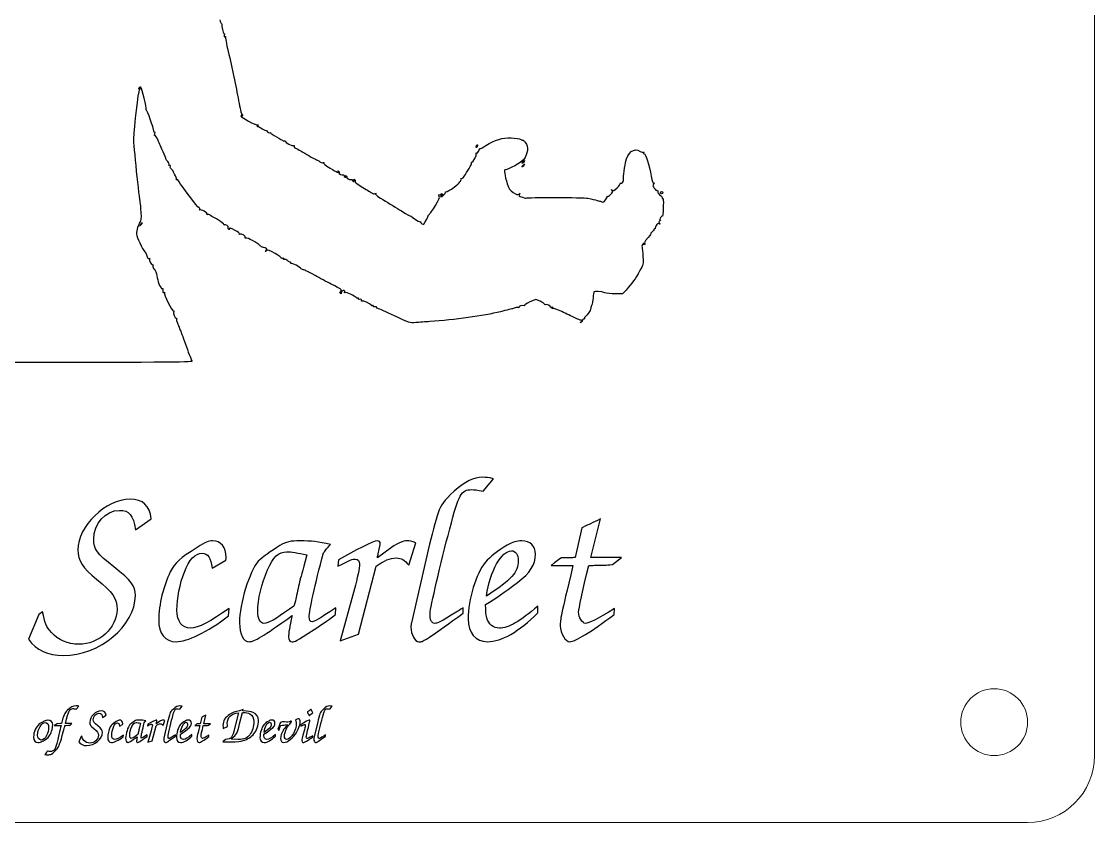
# Model space of a CAD drawing. Header units: millimetres. Extents: x -100 to 30, y 2 to 98.
# Drawn here: x -34.2 to 30, y 2 to 49.9 of the extents above; entities that cross this region are included whole.
import ezdxf

# ---------------------------------------------------------------- set-up
doc = ezdxf.new("R2010")
doc.units = ezdxf.units.MM
doc.layers.get('0').update_dxf_attribs({"linetype": 'CONTINUOUS', "lineweight": 0})
doc.layers.add('Layer_1', color=7, linetype='CONTINUOUS')

msp = doc.modelspace()

# ---------------------------------------------------------------- linework, layer by layer
for p, q in [((30, 6), (30, 94)), ((-96, 2), (26, 2))]:
    msp.add_line(p, q)
msp.add_circle((24, 8), 2)
msp.add_arc((26, 6), 4, 270, 360)
at = {"layer": 'Layer_1', "color": 7}
for points in [[(-6.975, 42.395), (-6.975, 42.395)], [(-4.241, 41.439), (-4.241, 41.439)], [(-4.241, 41.214), (-4.241, 41.214)], [(4.042, 39.647), (4.042, 39.647)], [(-27.062, 37.746), (-27.062, 37.746)], [(1.983, 33.832), (1.775, 33.602), (1.329, 33.602)], [(-3.154, 33.157), (-3.417, 33.269), (-3.771, 33.119)], [(-6.559, 21.799), (-5.947, 22.553)], [(-27.347, 19.495), (-26.408, 20.163)], [(1.166, 17.432), (1.707, 17.845), (-0.114, 17.845), (0.455, 20.149)], [(-0.669, 19.623), (-1.067, 17.845)], [(-11.008, 17.375), (-10.581, 18.727)], [(-12.046, 18.442), (-12.885, 17.83)], [(-9.83, 18.385), (-10.854, 13.933)], [(-22.768, 17.205), (-21.943, 17.688)], [(-15.204, 17.702), (-15.246, 17.318)], [(-2.504, 17.361), (-2.162, 17.361), (-1.508, 17.361), (-1.195, 17.361)], [(-1.323, 17.83), (-1.665, 17.83)], [(0.17, 17.375), (0.739, 17.389)], [(-15.118, 12.852), (-14.023, 13.265), (-12.956, 17.318)], [(-14.265, 15.967), (-15.118, 12.852)], [(-21.786, 14.346), (-21.758, 14.801)], [(-17.877, 14.943), (-18.147, 14.758)], [(-15.388, 14.431), (-15.373, 14.843)], [(-7.754, 14.516), (-7.754, 14.829)], [(-3.298, 14.53), (-3.298, 14.943)], [(1.266, 14.431), (1.294, 14.786)], [(-33.136, 14.445), (-33.762, 12.966)], [(-32.908, 14.602), (-33.136, 14.445)], [(-9.731, 14.274), (-9.731, 14.402), (-9.731, 14.53)], [(-10.413, 12.809), (-10.328, 12.809), (-10.285, 12.809)], [(-30.894, 8.785), (-30.749, 8.956)], [(-29.323, 8.27), (-29.114, 8.419)], [(-24.703, 8.782), (-24.568, 8.95)], [(-22.987, 7.812), (-22.867, 7.904), (-23.271, 7.904), (-23.145, 8.416)], [(-21.188, 8.564), (-21.425, 7.622)], [(-20.929, 8.678), (-20.907, 8.766), (-21.134, 8.672)], [(-21.128, 7.894), (-20.954, 8.58)], [(-15.727, 8.782), (-15.591, 8.95)], [(-32.218, 7.809), (-32.139, 7.809), (-31.918, 7.806)], [(-32.086, 7.881), (-32.155, 7.843)], [(-31.839, 7.913), (-31.994, 7.907)], [(-31.517, 7.806), (-31.352, 7.812)], [(-31.289, 7.809), (-31.16, 7.91)], [(-28.305, 7.761), (-28.122, 7.869)], [(-26.625, 7.872), (-26.634, 7.787)], [(-26.606, 6.794), (-26.362, 6.886), (-26.125, 7.787)], [(-25.923, 8.036), (-26.109, 7.9)], [(-25.692, 7.799), (-25.597, 8.1)], [(-25.43, 8.024), (-25.658, 7.034)], [(-23.802, 7.796), (-23.726, 7.796), (-23.581, 7.796), (-23.512, 7.796)], [(-23.54, 7.9), (-23.616, 7.9)], [(-23.395, 8.299), (-23.483, 7.904)], [(-23.208, 7.799), (-23.082, 7.802)], [(-22.102, 7.629), (-21.843, 7.745)], [(-18.242, 8.005), (-18.318, 8.005)], [(-18.04, 8.055), (-18.071, 8.055)], [(-17.46, 7.847), (-17.466, 7.758)], [(-16.454, 8.024), (-16.682, 7.034)], [(-30.609, 7.148), (-30.749, 6.819)], [(-30.559, 7.183), (-30.609, 7.148)], [(-28.087, 7.126), (-28.081, 7.227)], [(-27.219, 7.259), (-27.279, 7.218)], [(-26.665, 7.145), (-26.662, 7.237)], [(-26.416, 7.486), (-26.606, 6.794)], [(-25.408, 7.11), (-25.408, 7.139), (-25.408, 7.167)], [(-24.969, 7.164), (-24.969, 7.233)], [(-23.979, 7.167), (-23.979, 7.259)], [(-22.965, 7.145), (-22.958, 7.224)], [(-18.984, 7.167), (-18.984, 7.259)], [(-18.836, 7.572), (-18.783, 7.505)], [(-16.752, 7.104), (-16.739, 7.192)], [(-16.432, 7.11), (-16.432, 7.139), (-16.432, 7.167)], [(-15.993, 7.164), (-15.993, 7.233)], [(-25.56, 6.785), (-25.541, 6.785), (-25.532, 6.785)], [(-21.972, 6.971), (-22.124, 6.826)], [(-22.124, 6.826), (-21.722, 6.826)], [(-21.185, 6.968), (-21.232, 6.968), (-21.637, 6.981)], [(-16.584, 6.785), (-16.565, 6.785), (-16.555, 6.785)]]:
    msp.add_lwpolyline(points, dxfattribs=at)
for points in [[(-22.319, 49.977), (-22.297, 49.877), (-22.259, 49.794), (-22.234, 49.794)], [(-22.234, 49.794), (-22.209, 49.794), (-22.191, 49.763), (-22.195, 49.724)], [(-22.195, 49.724), (-22.207, 49.587), (-22.109, 49.176), (-22.064, 49.176)], [(-22.049, 49.055), (-22.073, 48.964), (-22.062, 48.945), (-22.007, 48.979)], [(-22.064, 49.176), (-22.038, 49.176), (-22.032, 49.121), (-22.049, 49.055)], [(-22.007, 48.979), (-21.961, 49.008), (-21.947, 49.003), (-21.97, 48.965)], [(-21.97, 48.965), (-21.99, 48.933), (-21.919, 48.543), (-21.812, 48.099)], [(-21.812, 48.099), (-21.559, 47.048), (-21.353, 46.066), (-21.19, 45.138)], [(-27.133, 45.79), (-27.193, 45.77), (-27.454, 43.571), (-27.478, 42.879)], [(-27.139, 45.917), (-27.194, 45.858), (-27.193, 45.85), (-27.138, 45.882)], [(-27.033, 45.956), (-27.053, 45.976), (-27.1, 45.958), (-27.139, 45.917)], [(-27.138, 45.882), (-27.099, 45.904), (-27.067, 45.897), (-27.067, 45.867)], [(-27.067, 45.867), (-27.067, 45.837), (-27.097, 45.802), (-27.133, 45.79)], [(-26.715, 44.631), (-26.682, 44.722), (-26.961, 45.884), (-27.033, 45.956)], [(-21.19, 45.138), (-21.118, 44.726), (-21.025, 44.348), (-20.984, 44.298)], [(-26.701, 44.581), (-26.727, 44.557), (-26.733, 44.579), (-26.715, 44.631)], [(-26.26, 43.319), (-26.27, 43.515), (-26.656, 44.622), (-26.701, 44.581)], [(-20.984, 44.298), (-20.93, 44.231), (-20.929, 44.218), (-20.981, 44.249)], [(-20.981, 44.249), (-21.02, 44.272), (-21.051, 44.27), (-21.051, 44.243)], [(-21.051, 44.243), (-21.051, 44.155), (-20.155, 43.668), (-20.053, 43.701)], [(-20.039, 43.672), (-20.101, 43.628), (-20.104, 43.611), (-20.05, 43.611)], [(-20.053, 43.701), (-19.97, 43.728), (-19.968, 43.723), (-20.039, 43.672)], [(-26.206, 43.256), (-26.234, 43.239), (-26.258, 43.267), (-26.26, 43.319)], [(-26.183, 43.066), (-26.214, 43.047), (-26.22, 43.085), (-26.196, 43.16)], [(-26.196, 43.16), (-26.173, 43.231), (-26.178, 43.273), (-26.206, 43.256)], [(-26.001, 42.778), (-26.072, 42.955), (-26.154, 43.084), (-26.183, 43.066)], [(-20.05, 43.611), (-20.01, 43.61), (-19.886, 43.548), (-19.774, 43.472)], [(-19.774, 43.472), (-19.662, 43.396), (-19.552, 43.345), (-19.53, 43.359)], [(-19.53, 43.359), (-19.507, 43.373), (-19.473, 43.344), (-19.454, 43.294)], [(-19.454, 43.294), (-19.434, 43.242), (-19.384, 43.218), (-19.333, 43.238)], [(-19.333, 43.238), (-19.285, 43.256), (-19.258, 43.252), (-19.273, 43.228)], [(-19.273, 43.228), (-19.288, 43.204), (-19.131, 43.097), (-18.925, 42.989)], [(-27.478, 42.879), (-27.487, 42.628), (-27.137, 39.218), (-27.086, 39.056)], [(-25.706, 42.092), (-25.797, 42.293), (-25.929, 42.602), (-26.001, 42.778)], [(-18.925, 42.989), (-18.718, 42.882), (-18.541, 42.775), (-18.53, 42.752)], [(-18.53, 42.752), (-18.52, 42.729), (-18.488, 42.724), (-18.46, 42.741)], [(-18.46, 42.741), (-18.432, 42.759), (-18.409, 42.751), (-18.409, 42.724)], [(-18.409, 42.724), (-18.409, 42.644), (-17.965, 42.419), (-17.894, 42.463)], [(-17.894, 42.463), (-17.854, 42.488), (-17.844, 42.478), (-17.87, 42.437)], [(-17.87, 42.437), (-17.893, 42.4), (-17.867, 42.356), (-17.808, 42.333)], [(-6.953, 42.342), (-6.972, 42.322), (-6.982, 42.346), (-6.975, 42.395)], [(-6.975, 42.395), (-6.967, 42.443), (-6.946, 42.498), (-6.927, 42.517)], [(-6.905, 42.464), (-6.912, 42.416), (-6.933, 42.361), (-6.953, 42.342)], [(-6.927, 42.517), (-6.908, 42.537), (-6.898, 42.513), (-6.905, 42.464)], [(-6.73, 42.294), (-6.716, 42.28), (-6.566, 42.357), (-6.397, 42.465)], [(-6.397, 42.465), (-5.86, 42.808), (-5.405, 42.948), (-4.887, 42.927)], [(-4.887, 42.927), (-4.633, 42.917), (-4.382, 42.875), (-4.311, 42.831)], [(-4.311, 42.831), (-4.241, 42.789), (-4.184, 42.774), (-4.184, 42.799)], [(-4.184, 42.799), (-4.184, 42.824), (-4.121, 42.759), (-4.044, 42.654)], [(-4.044, 42.654), (-3.838, 42.375), (-3.877, 42.003), (-4.152, 41.62)], [(1.953, 41.463), (2.056, 42.062), (2.469, 42.37), (2.831, 42.117)], [(-25.531, 41.672), (-25.536, 41.702), (-25.614, 41.891), (-25.706, 42.092)], [(-17.808, 42.333), (-17.752, 42.312), (-17.44, 42.135), (-17.116, 41.94)], [(-17.116, 41.94), (-16.791, 41.745), (-16.497, 41.586), (-16.462, 41.586)], [(-7.234, 41.473), (-7.154, 41.473), (-6.929, 41.917), (-6.973, 41.988)], [(-6.973, 41.988), (-6.996, 42.026), (-6.989, 42.038), (-6.955, 42.017)], [(-6.955, 42.017), (-6.922, 41.997), (-6.865, 42.057), (-6.826, 42.151)], [(-6.826, 42.151), (-6.787, 42.244), (-6.744, 42.309), (-6.73, 42.294)], [(2.831, 42.117), (2.9, 42.069), (2.985, 42.047), (3.021, 42.069)], [(3.021, 42.069), (3.061, 42.094), (3.07, 42.085), (3.045, 42.044)], [(3.045, 42.044), (3.023, 42.009), (3.026, 41.979), (3.052, 41.979)], [(3.052, 41.979), (3.162, 41.979), (3.376, 41.316), (3.487, 40.63)], [(-25.421, 41.506), (-25.476, 41.568), (-25.525, 41.643), (-25.531, 41.672)], [(-25.35, 41.318), (-25.335, 41.359), (-25.367, 41.444), (-25.421, 41.506)], [(-25.324, 41.277), (-25.354, 41.258), (-25.366, 41.277), (-25.35, 41.318)], [(-25.273, 41.156), (-25.258, 41.268), (-25.274, 41.308), (-25.324, 41.277)], [(-25.225, 41.086), (-25.254, 41.105), (-25.276, 41.137), (-25.273, 41.156)], [(-24.91, 40.449), (-24.873, 40.51), (-25.125, 41.021), (-25.225, 41.086)], [(-16.462, 41.586), (-16.427, 41.586), (-16.367, 41.547), (-16.327, 41.5)], [(-16.327, 41.5), (-16.284, 41.448), (-16.21, 41.428), (-16.138, 41.448)], [(-16.138, 41.448), (-16.065, 41.468), (-16.046, 41.462), (-16.087, 41.433)], [(-16.087, 41.433), (-16.133, 41.401), (-16.012, 41.299), (-15.719, 41.12)], [(-15.719, 41.12), (-15.274, 40.85), (-15.166, 40.805), (-15.238, 40.92)], [(-7.677, 40.658), (-7.624, 40.751), (-7.5, 40.951), (-7.402, 41.102)], [(-7.402, 41.102), (-7.304, 41.254), (-7.237, 41.399), (-7.254, 41.425)], [(-7.254, 41.425), (-7.27, 41.452), (-7.261, 41.473), (-7.234, 41.473)], [(-4.152, 41.62), (-4.262, 41.468), (-5.069, 41.024), (-5.236, 41.024)], [(-4.241, 41.439), (-4.241, 41.45), (-4.202, 41.492), (-4.155, 41.531)], [(-4.105, 41.51), (-4.135, 41.431), (-4.241, 41.376), (-4.241, 41.439)], [(-4.241, 41.214), (-4.241, 41.226), (-4.197, 41.27), (-4.143, 41.312)], [(-4.121, 41.291), (-4.195, 41.197), (-4.241, 41.168), (-4.241, 41.214)], [(-4.155, 41.531), (-4.084, 41.59), (-4.076, 41.587), (-4.105, 41.51)], [(-4.143, 41.312), (-4.053, 41.382), (-4.051, 41.38), (-4.121, 41.291)], [(1.824, 40.385), (1.808, 40.448), (1.876, 41.016), (1.953, 41.463)], [(-24.886, 40.427), (-24.922, 40.404), (-24.932, 40.413), (-24.91, 40.449)], [(-24.742, 40.309), (-24.789, 40.399), (-24.85, 40.449), (-24.886, 40.427)], [(-15.238, 40.92), (-15.263, 40.96), (-15.253, 40.969), (-15.212, 40.944)], [(-15.177, 40.854), (-15.216, 40.79), (-14.994, 40.67), (-14.92, 40.716)], [(-15.212, 40.944), (-15.176, 40.922), (-15.16, 40.881), (-15.177, 40.854)], [(-14.92, 40.716), (-14.889, 40.735), (-14.871, 40.721), (-14.879, 40.683)], [(-14.879, 40.683), (-14.888, 40.646), (-14.86, 40.603), (-14.817, 40.588)], [(-14.817, 40.588), (-14.764, 40.569), (-14.753, 40.583), (-14.783, 40.631)], [(-14.783, 40.631), (-14.813, 40.68), (-14.806, 40.69), (-14.759, 40.661)], [(-14.722, 40.587), (-14.771, 40.539), (-14.537, 40.394), (-14.473, 40.434)], [(-14.759, 40.661), (-14.721, 40.638), (-14.705, 40.605), (-14.722, 40.587)], [(-14.473, 40.434), (-14.442, 40.453), (-14.401, 40.429), (-14.383, 40.381)], [(-14.284, 40.418), (-14.306, 40.453), (-14.296, 40.463), (-14.259, 40.44)], [(-14.259, 40.44), (-14.225, 40.419), (-14.21, 40.367), (-14.226, 40.326)], [(-8.3, 39.986), (-7.931, 40.273), (-7.868, 40.348), (-7.889, 40.475)], [(-7.889, 40.475), (-7.892, 40.499), (-7.868, 40.511), (-7.834, 40.504)], [(-7.834, 40.504), (-7.8, 40.496), (-7.73, 40.565), (-7.677, 40.658)], [(-5.236, 41.024), (-5.332, 41.024), (-5.284, 40.685), (-5.119, 40.181)], [(3.487, 40.63), (3.536, 40.332), (3.578, 40.213), (3.631, 40.226)], [(-23.553, 38.739), (-23.642, 38.773), (-24.603, 40.043), (-24.742, 40.309)], [(-14.383, 40.381), (-14.364, 40.333), (-14.326, 40.308), (-14.298, 40.325)], [(-14.298, 40.325), (-14.27, 40.342), (-14.263, 40.384), (-14.284, 40.418)], [(-14.226, 40.326), (-14.245, 40.275), (-14.087, 40.153), (-13.76, 39.965)], [(-13.76, 39.965), (-13.487, 39.808), (-13.234, 39.654), (-13.197, 39.622)], [(-8.781, 39.7), (-8.74, 39.684), (-8.523, 39.813), (-8.3, 39.986)], [(-5.119, 40.181), (-5.018, 39.871), (-4.964, 39.793), (-4.759, 39.656)], [(1.144, 39.782), (1.089, 39.856), (1.091, 39.859), (1.155, 39.803)], [(1.155, 39.803), (1.217, 39.747), (1.273, 39.774), (1.444, 39.94)], [(1.444, 39.94), (1.56, 40.053), (1.641, 40.17), (1.622, 40.2)], [(1.622, 40.2), (1.604, 40.23), (1.615, 40.238), (1.648, 40.218)], [(1.648, 40.218), (1.71, 40.179), (1.843, 40.305), (1.824, 40.385)], [(3.631, 40.153), (3.567, 40.076), (3.574, 40.039), (3.672, 39.911)], [(3.631, 40.226), (3.693, 40.24), (3.693, 40.228), (3.631, 40.153)], [(3.672, 39.911), (3.736, 39.827), (3.815, 39.765), (3.848, 39.772)], [(-13.197, 39.622), (-13.16, 39.589), (-13.084, 39.578), (-13.028, 39.596)], [(-12.995, 39.579), (-13.042, 39.545), (-12.853, 39.406), (-12.405, 39.14)], [(-13.028, 39.596), (-12.961, 39.618), (-12.95, 39.612), (-12.995, 39.579)], [(-9.42, 38.879), (-9.208, 39.219), (-9.143, 39.367), (-9.185, 39.418)], [(-9.185, 39.418), (-9.259, 39.507), (-9.204, 39.565), (-9.089, 39.52)], [(-9.05, 39.469), (-9.107, 39.427), (-9.13, 39.394), (-9.101, 39.395)], [(-9.101, 39.395), (-9.003, 39.398), (-8.786, 39.614), (-8.821, 39.672)], [(-9.089, 39.52), (-9.026, 39.496), (-9.014, 39.508), (-9.047, 39.561)], [(-9.047, 39.561), (-9.08, 39.614), (-9.072, 39.622), (-9.02, 39.59)], [(-9.02, 39.59), (-8.962, 39.555), (-8.969, 39.528), (-9.05, 39.469)], [(-8.821, 39.672), (-8.841, 39.704), (-8.823, 39.716), (-8.781, 39.7)], [(-4.759, 39.656), (-4.551, 39.517), (-4.504, 39.506), (-4.421, 39.571)], [(-4.397, 39.554), (-4.461, 39.473), (-4.438, 39.451), (-4.213, 39.374)], [(-4.421, 39.571), (-4.336, 39.638), (-4.333, 39.636), (-4.397, 39.554)], [(-4.213, 39.374), (-4.072, 39.326), (-3.969, 39.306), (-3.983, 39.33)], [(-3.983, 39.33), (-4.013, 39.379), (-0.522, 39.372), (-0.305, 39.323)], [(-0.305, 39.323), (0.223, 39.203), (0.371, 39.165), (0.5, 39.116)], [(0.5, 39.116), (0.627, 39.067), (0.661, 39.081), (0.759, 39.219)], [(0.759, 39.219), (0.821, 39.306), (0.86, 39.394), (0.846, 39.414)], [(0.846, 39.414), (0.831, 39.433), (0.836, 39.436), (0.858, 39.421)], [(0.858, 39.421), (0.879, 39.405), (0.967, 39.46), (1.053, 39.543)], [(1.053, 39.543), (1.182, 39.666), (1.199, 39.71), (1.144, 39.782)], [(3.848, 39.772), (3.881, 39.779), (3.894, 39.75), (3.877, 39.706)], [(3.877, 39.706), (3.859, 39.66), (3.907, 39.587), (3.991, 39.531)], [(3.991, 39.531), (4.071, 39.479), (4.136, 39.4), (4.136, 39.355)], [(4.042, 39.647), (4.042, 39.683), (4.072, 39.712), (4.108, 39.712)], [(4.108, 39.581), (4.072, 39.581), (4.042, 39.61), (4.042, 39.647)], [(4.108, 39.712), (4.144, 39.712), (4.174, 39.683), (4.174, 39.647)], [(4.174, 39.647), (4.174, 39.61), (4.144, 39.581), (4.108, 39.581)], [(4.136, 39.355), (4.136, 39.311), (4.156, 39.286), (4.181, 39.302)], [(4.181, 39.302), (4.205, 39.317), (4.219, 39.135), (4.211, 38.897)], [(-27.086, 39.056), (-27.072, 39.01), (-27.048, 38.747), (-27.033, 38.472)], [(-23.506, 38.642), (-23.486, 38.678), (-23.508, 38.721), (-23.553, 38.739)], [(-23.498, 38.619), (-23.523, 38.597), (-23.527, 38.607), (-23.506, 38.642)], [(-23.058, 38.363), (-23.016, 38.432), (-23.435, 38.676), (-23.498, 38.619)], [(-12.405, 39.14), (-12.043, 38.926), (-11.571, 38.638), (-11.357, 38.501)], [(-9.799, 38.339), (-9.752, 38.378), (-9.581, 38.62), (-9.42, 38.879)], [(4.211, 38.897), (4.194, 38.352), (4.177, 38.215), (4.132, 38.243)], [(-27.087, 37.882), (-27.186, 37.771), (-27.292, 37.403), (-27.291, 37.172)], [(-27.033, 38.472), (-27.013, 38.088), (-27.025, 37.952), (-27.087, 37.882)], [(-23.032, 38.345), (-23.066, 38.324), (-23.077, 38.333), (-23.058, 38.363)], [(-22.873, 38.283), (-22.928, 38.338), (-22.999, 38.365), (-23.032, 38.345)], [(-22.754, 38.201), (-22.765, 38.192), (-22.819, 38.229), (-22.873, 38.283)], [(-22.063, 37.749), (-22.063, 37.809), (-22.715, 38.235), (-22.754, 38.201)], [(-11.357, 38.501), (-11.142, 38.363), (-10.934, 38.25), (-10.893, 38.25)], [(-10.893, 38.25), (-10.852, 38.25), (-10.819, 38.231), (-10.819, 38.209)], [(-10.819, 38.209), (-10.819, 38.156), (-10.419, 37.916), (-10.329, 37.914)], [(-10.329, 37.914), (-10.292, 37.913), (-10.273, 37.894), (-10.287, 37.872)], [(-10.287, 37.872), (-10.31, 37.834), (-10.144, 37.741), (-10.115, 37.775)], [(-10.115, 37.775), (-10.024, 37.888), (-9.815, 38.269), (-9.845, 38.269)], [(-9.845, 38.269), (-9.867, 38.269), (-9.846, 38.3), (-9.799, 38.339)], [(4.012, 37.973), (3.936, 37.911), (3.93, 37.879), (3.983, 37.825)], [(4.032, 38.123), (3.98, 38.01), (3.982, 37.988), (4.037, 38.016)], [(4.037, 38.016), (4.076, 38.036), (4.065, 38.016), (4.012, 37.973)], [(4.132, 38.243), (4.113, 38.255), (4.067, 38.201), (4.032, 38.123)], [(-27.035, 37.72), (-27.132, 37.627), (-27.133, 37.628), (-27.062, 37.746)], [(-27.062, 37.746), (-27.021, 37.815), (-26.975, 37.858), (-26.96, 37.843)], [(-26.96, 37.843), (-26.946, 37.829), (-26.979, 37.773), (-27.035, 37.72)], [(-22.028, 37.723), (-22.048, 37.704), (-22.063, 37.716), (-22.063, 37.749)], [(-21.804, 37.564), (-21.772, 37.646), (-21.967, 37.784), (-22.028, 37.723)], [(-21.779, 37.451), (-21.809, 37.47), (-21.82, 37.52), (-21.804, 37.564)], [(-21.739, 37.472), (-21.73, 37.442), (-21.748, 37.432), (-21.779, 37.451)], [(-21.386, 37.396), (-21.682, 37.546), (-21.765, 37.564), (-21.739, 37.472)], [(-21.142, 37.19), (-21.119, 37.228), (-21.214, 37.309), (-21.386, 37.396)], [(-20.786, 36.959), (-20.697, 37.023), (-21.021, 37.226), (-21.117, 37.167)], [(3.574, 37.329), (3.512, 37.286), (3.461, 37.227), (3.461, 37.197)], [(3.649, 37.445), (3.669, 37.424), (3.635, 37.372), (3.574, 37.329)], [(3.677, 37.482), (3.641, 37.482), (3.628, 37.465), (3.649, 37.445)], [(3.731, 37.524), (3.737, 37.501), (3.713, 37.482), (3.677, 37.482)], [(3.791, 37.697), (3.751, 37.625), (3.724, 37.547), (3.731, 37.524)], [(3.958, 37.792), (3.894, 37.816), (3.84, 37.785), (3.791, 37.697)], [(3.983, 37.825), (4.037, 37.771), (4.032, 37.764), (3.958, 37.792)], [(-27.291, 37.172), (-27.291, 37.009), (-26.952, 36.287), (-26.782, 36.089)], [(-21.117, 37.167), (-21.156, 37.143), (-21.166, 37.152), (-21.142, 37.19)], [(-20.756, 36.941), (-20.823, 36.919), (-20.833, 36.925), (-20.786, 36.959)], [(-19.892, 36.483), (-20.074, 36.665), (-20.656, 36.973), (-20.756, 36.941)], [(2.998, 36.593), (2.942, 36.547), (2.919, 36.472), (2.939, 36.396)], [(3.047, 36.596), (3.078, 36.648), (3.065, 36.647), (2.998, 36.593)], [(3.071, 36.526), (3.033, 36.526), (3.023, 36.556), (3.047, 36.596)], [(3.101, 36.618), (3.121, 36.565), (3.108, 36.526), (3.071, 36.526)], [(3.148, 36.801), (3.103, 36.751), (3.081, 36.669), (3.101, 36.618)], [(3.461, 37.197), (3.461, 37.149), (3.418, 37.094), (3.148, 36.801)], [(-26.782, 36.089), (-26.736, 36.036), (-26.693, 35.966), (-26.686, 35.936)], [(-19.762, 36.393), (-19.78, 36.389), (-19.838, 36.429), (-19.892, 36.483)], [(-19.598, 36.35), (-19.671, 36.377), (-19.745, 36.397), (-19.762, 36.393)], [(-19.521, 36.18), (-19.608, 36.112), (-19.61, 36.114), (-19.541, 36.202)], [(-19.541, 36.202), (-19.474, 36.287), (-19.481, 36.305), (-19.598, 36.35)], [(-19.006, 36.012), (-19.37, 36.225), (-19.436, 36.246), (-19.521, 36.18)], [(-18.614, 35.726), (-18.599, 35.75), (-18.776, 35.878), (-19.006, 36.012)], [(2.939, 36.396), (2.956, 36.328), (2.981, 36.07), (2.995, 35.823)], [(-26.686, 35.936), (-26.641, 35.747), (-26.602, 35.685), (-26.549, 35.719)], [(-26.526, 35.695), (-26.572, 35.62), (-26.371, 35.273), (-26.314, 35.33)], [(-26.549, 35.719), (-26.513, 35.74), (-26.504, 35.73), (-26.526, 35.695)], [(-26.314, 35.33), (-26.292, 35.352), (-26.29, 35.328), (-26.31, 35.278)], [(-18.543, 35.721), (-18.596, 35.7), (-18.628, 35.703), (-18.614, 35.726)], [(-18.487, 35.693), (-18.46, 35.737), (-18.478, 35.746), (-18.543, 35.721)], [(-18.444, 35.659), (-18.498, 35.639), (-18.513, 35.651), (-18.487, 35.693)], [(-18.249, 35.579), (-18.311, 35.641), (-18.399, 35.677), (-18.444, 35.659)], [(-18.104, 35.5), (-18.123, 35.482), (-18.188, 35.517), (-18.249, 35.579)], [(-18.072, 35.458), (-18.072, 35.499), (-18.086, 35.518), (-18.104, 35.5)], [(-18.034, 35.42), (-18.055, 35.4), (-18.072, 35.416), (-18.072, 35.458)], [(-17.447, 35.106), (-17.508, 35.198), (-17.996, 35.459), (-18.034, 35.42)], [(2.995, 35.823), (3.02, 35.381), (3.017, 35.366), (2.788, 34.952)], [(-26.31, 35.278), (-26.33, 35.224), (-26.302, 35.14), (-26.242, 35.078)], [(-26.242, 35.078), (-26.133, 34.963), (-26.131, 34.959), (-26.055, 34.556)], [(-17.363, 35.053), (-17.39, 35.054), (-17.428, 35.078), (-17.447, 35.106)], [(-16.61, 34.693), (-17.146, 34.981), (-17.29, 35.05), (-17.363, 35.053)], [(-15.654, 34.189), (-15.917, 34.325), (-16.347, 34.551), (-16.61, 34.693)], [(2.788, 34.952), (2.547, 34.515), (2.34, 34.228), (1.983, 33.832)], [(-26.055, 34.556), (-25.993, 34.233), (-25.829, 33.877), (-25.761, 33.92)], [(-15.084, 33.752), (-15.001, 33.853), (-14.995, 33.848), (-15.654, 34.189)], [(-25.761, 33.92), (-25.733, 33.937), (-25.715, 33.917), (-25.721, 33.875)], [(-25.721, 33.875), (-25.742, 33.722), (-25.716, 33.653), (-25.653, 33.692)], [(-25.626, 33.671), (-25.676, 33.589), (-25.149, 32.531), (-25.08, 32.574)], [(-25.653, 33.692), (-25.614, 33.716), (-25.603, 33.708), (-25.626, 33.671)], [(-15.086, 33.627), (-15.138, 33.659), (-15.138, 33.687), (-15.084, 33.752)], [(-14.869, 33.8), (-14.947, 33.849), (-15.101, 33.719), (-15.054, 33.643)], [(-15.054, 33.643), (-15.033, 33.609), (-15.046, 33.602), (-15.086, 33.627)], [(-14.847, 33.702), (-14.826, 33.736), (-14.836, 33.78), (-14.869, 33.8)], [(-14.822, 33.68), (-14.858, 33.657), (-14.869, 33.667), (-14.847, 33.702)], [(-14.164, 33.378), (-14.226, 33.477), (-14.755, 33.721), (-14.822, 33.68)], [(-14.076, 33.352), (-14.105, 33.334), (-14.145, 33.346), (-14.164, 33.378)], [(0.065, 33.722), (0.046, 33.692), (0.021, 33.532), (0.008, 33.368)], [(0.724, 33.663), (0.496, 33.751), (0.104, 33.786), (0.065, 33.722)], [(1.329, 33.602), (1.083, 33.602), (0.811, 33.63), (0.724, 33.663)], [(-14.024, 33.325), (-14.024, 33.357), (-14.047, 33.37), (-14.076, 33.352)], [(-13.981, 33.272), (-14.005, 33.268), (-14.024, 33.292), (-14.024, 33.325)], [(-13.832, 33.2), (-13.796, 33.258), (-13.864, 33.29), (-13.981, 33.272)], [(-13.809, 33.174), (-13.848, 33.15), (-13.857, 33.161), (-13.832, 33.2)], [(-13.265, 32.928), (-13.326, 33.026), (-13.743, 33.215), (-13.809, 33.174)], [(-13.176, 32.902), (-13.205, 32.884), (-13.245, 32.896), (-13.265, 32.928)], [(-13.124, 32.875), (-13.124, 32.908), (-13.148, 32.92), (-13.176, 32.902)], [(-13.082, 32.822), (-13.105, 32.818), (-13.124, 32.842), (-13.124, 32.875)], [(-12.92, 32.771), (-12.895, 32.812), (-12.979, 32.838), (-13.082, 32.822)], [(-12.853, 32.722), (-12.905, 32.725), (-12.935, 32.747), (-12.92, 32.771)], [(-4.654, 32.775), (-4.69, 32.752), (-4.744, 32.729), (-4.775, 32.723)], [(-4.49, 32.778), (-4.544, 32.799), (-4.618, 32.797), (-4.654, 32.775)], [(-4.428, 32.8), (-4.405, 32.762), (-4.427, 32.754), (-4.49, 32.778)], [(-4.117, 32.893), (-4.209, 32.949), (-4.472, 32.87), (-4.428, 32.8)], [(-4.09, 32.911), (-4.071, 32.879), (-4.083, 32.871), (-4.117, 32.893)], [(-3.771, 33.119), (-3.97, 33.034), (-4.11, 32.943), (-4.09, 32.911)], [(-2.892, 32.983), (-2.892, 33.016), (-3.01, 33.095), (-3.154, 33.157)], [(-2.84, 32.953), (-2.868, 32.935), (-2.892, 32.949), (-2.892, 32.983)], [(-2.531, 32.808), (-2.494, 32.867), (-2.769, 32.997), (-2.84, 32.953)], [(-2.464, 32.797), (-2.517, 32.777), (-2.547, 32.782), (-2.531, 32.808)], [(-2.413, 32.76), (-2.38, 32.814), (-2.393, 32.824), (-2.464, 32.797)], [(-2.395, 32.725), (-2.438, 32.699), (-2.444, 32.711), (-2.413, 32.76)], [(-1.866, 32.545), (-2.122, 32.666), (-2.36, 32.747), (-2.395, 32.725)], [(-0.075, 32.91), (-0.109, 32.823), (-0.137, 32.727), (-0.137, 32.697)], [(0.008, 33.368), (-0.004, 33.203), (-0.042, 32.997), (-0.075, 32.91)], [(-25.067, 32.541), (-25.112, 32.468), (-24.987, 32.141), (-24.914, 32.141)], [(-25.08, 32.574), (-25.05, 32.593), (-25.044, 32.578), (-25.067, 32.541)], [(-24.914, 32.141), (-24.888, 32.141), (-24.883, 32.116), (-24.902, 32.085)], [(-11.859, 32.287), (-12.354, 32.524), (-12.801, 32.72), (-12.853, 32.722)], [(-10.594, 31.885), (-10.957, 31.857), (-10.967, 31.86), (-11.859, 32.287)], [(-5.534, 32.538), (-6.547, 32.286), (-8.269, 32.045), (-9.751, 31.946)], [(-4.775, 32.723), (-4.806, 32.717), (-5.148, 32.634), (-5.534, 32.538)], [(-1.087, 32.176), (-1.26, 32.258), (-1.611, 32.424), (-1.866, 32.545)], [(-0.701, 32.028), (-0.74, 32.028), (-0.914, 32.095), (-1.087, 32.176)], [(-0.538, 32.097), (-0.577, 32.105), (-0.611, 32.082), (-0.612, 32.045)], [(-0.499, 32.135), (-0.481, 32.106), (-0.498, 32.088), (-0.538, 32.097)], [(-0.432, 32.263), (-0.487, 32.222), (-0.517, 32.165), (-0.499, 32.135)], [(-0.137, 32.697), (-0.137, 32.614), (-0.319, 32.347), (-0.432, 32.263)], [(-24.902, 32.085), (-24.921, 32.055), (-24.904, 31.973), (-24.866, 31.903)], [(-24.866, 31.903), (-24.827, 31.833), (-24.79, 31.75), (-24.784, 31.719)], [(-24.784, 31.719), (-24.778, 31.688), (-24.729, 31.561), (-24.676, 31.438)], [(-9.751, 31.946), (-10.014, 31.928), (-10.393, 31.901), (-10.594, 31.885)], [(-0.696, 31.904), (-0.767, 31.841), (-0.768, 31.845), (-0.703, 31.93)], [(-0.703, 31.93), (-0.644, 32.008), (-0.644, 32.028), (-0.701, 32.028)], [(-0.612, 32.045), (-0.613, 32.008), (-0.651, 31.945), (-0.696, 31.904)], [(-24.676, 31.438), (-24.622, 31.314), (-24.456, 30.861), (-24.305, 30.432)], [(-24.305, 30.432), (-24.155, 30.002), (-24.003, 29.617), (-23.969, 29.575)], [(-23.969, 29.575), (-23.916, 29.511), (-25.953, 29.499), (-36.553, 29.498)], [(-6.587, 22.638), (-7.156, 22.638), (-7.611, 22.411), (-8.294, 21.799)], [(-5.947, 22.553), (-6.246, 22.624), (-6.402, 22.638), (-6.587, 22.638)], [(-8.564, 19.552), (-8.01, 21.642), (-7.882, 21.898), (-7.256, 21.898)], [(-7.256, 21.898), (-7.071, 21.898), (-6.929, 21.884), (-6.559, 21.799)], [(-27.674, 21.33), (-29.139, 21.33), (-30.803, 19.708), (-30.803, 18.3)], [(-26.408, 20.163), (-26.493, 20.945), (-26.92, 21.33), (-27.674, 21.33)], [(-8.294, 21.799), (-8.92, 21.23), (-9.076, 21.017), (-9.261, 20.505)], [(-29.85, 18.94), (-29.85, 19.864), (-29.153, 20.661), (-28.314, 20.661)], [(-28.314, 20.661), (-27.717, 20.661), (-27.503, 20.405), (-27.347, 19.495)], [(-9.261, 20.505), (-9.375, 20.163), (-9.688, 19.011), (-9.83, 18.385)], [(0.455, 20.149), (0.185, 20.007), (0.071, 19.964), (-0.143, 19.864)], [(-9.731, 14.53), (-9.731, 14.786), (-9.091, 17.546), (-8.564, 19.552)], [(-0.47, 19.708), (-0.527, 19.68), (-0.598, 19.651), (-0.669, 19.623)], [(-0.143, 19.864), (-0.242, 19.808), (-0.356, 19.765), (-0.47, 19.708)], [(-28.641, 17.276), (-29.68, 18.086), (-29.85, 18.328), (-29.85, 18.94)], [(-22.739, 18.84), (-22.995, 18.84), (-23.152, 18.783), (-23.664, 18.442)], [(-21.928, 17.845), (-21.928, 18.456), (-22.241, 18.84), (-22.739, 18.84)], [(-17.493, 18.84), (-18.076, 18.84), (-18.346, 18.783), (-18.716, 18.556)], [(-15.701, 18.627), (-16.383, 18.783), (-16.881, 18.84), (-17.493, 18.84)], [(-16.113, 18.115), (-15.957, 18.328), (-15.928, 18.371), (-15.701, 18.627)], [(-12.9, 18.84), (-13.084, 18.84), (-14.336, 18.229), (-15.204, 17.702)], [(-12.715, 18.684), (-12.715, 18.769), (-12.8, 18.84), (-12.9, 18.84)], [(-12.843, 18.058), (-12.729, 18.527), (-12.715, 18.613), (-12.715, 18.684)], [(-11.107, 18.84), (-11.363, 18.84), (-11.662, 18.712), (-12.046, 18.442)], [(-10.581, 18.727), (-10.851, 18.812), (-10.965, 18.84), (-11.107, 18.84)], [(-4.251, 18.84), (-4.564, 18.84), (-4.792, 18.769), (-5.119, 18.584)], [(-3.44, 18.044), (-3.44, 18.542), (-3.753, 18.84), (-4.251, 18.84)], [(-30.803, 18.3), (-30.803, 17.66), (-30.505, 17.19), (-29.68, 16.55)], [(-23.664, 18.442), (-24.731, 17.774), (-24.958, 17.56), (-25.271, 16.977)], [(-24.432, 16.963), (-24.147, 17.717), (-23.778, 18.101), (-23.365, 18.101)], [(-23.365, 18.101), (-23.024, 18.101), (-22.839, 17.83), (-22.768, 17.205)], [(-18.716, 18.556), (-19.228, 18.257), (-19.826, 17.816), (-20.01, 17.617)], [(-19.456, 17.105), (-19.114, 17.887), (-18.801, 18.186), (-18.318, 18.186)], [(-18.318, 18.186), (-18.062, 18.186), (-17.621, 18.115), (-17.109, 18.001)], [(-17.109, 18.001), (-17.393, 16.92), (-17.493, 16.593), (-17.507, 16.522)], [(-16.966, 14.289), (-16.966, 14.658), (-16.625, 16.223), (-16.113, 18.115)], [(-12.885, 17.83), (-12.871, 17.944), (-12.843, 18.015), (-12.843, 18.058)], [(-5.119, 18.584), (-5.659, 18.271), (-6.143, 17.887), (-6.442, 17.546)], [(-6.37, 15.54), (-6.129, 17.062), (-5.474, 18.243), (-4.863, 18.243)], [(-4.863, 18.243), (-4.621, 18.243), (-4.464, 18.001), (-4.464, 17.66)], [(-4.507, 16.351), (-3.739, 16.934), (-3.44, 17.404), (-3.44, 18.044)], [(-21.943, 17.688), (-21.928, 17.759), (-21.928, 17.83), (-21.928, 17.845)], [(-20.01, 17.617), (-20.537, 17.02), (-21.134, 15.099), (-21.134, 13.947)], [(-15.246, 17.318), (-14.478, 17.717), (-14.393, 17.745), (-14.222, 17.745)], [(-13.952, 17.446), (-13.952, 17.247), (-14.094, 16.579), (-14.265, 15.967)], [(-14.222, 17.745), (-14.037, 17.745), (-13.952, 17.646), (-13.952, 17.446)], [(-12.956, 17.318), (-12.473, 17.674), (-12.146, 17.816), (-11.762, 17.816)], [(-11.762, 17.816), (-11.449, 17.816), (-11.264, 17.702), (-11.008, 17.375)], [(-6.442, 17.546), (-6.982, 16.892), (-7.466, 15.327), (-7.466, 14.175)], [(-4.464, 17.66), (-4.464, 16.949), (-4.849, 16.522), (-6.37, 15.54)], [(-2.29, 17.517), (-2.333, 17.489), (-2.404, 17.432), (-2.504, 17.361)], [(-1.878, 17.816), (-2.034, 17.717), (-2.049, 17.717), (-2.29, 17.517)], [(-1.195, 17.361), (-1.949, 14.203), (-1.949, 14.203), (-1.949, 13.762)], [(-1.665, 17.83), (-1.693, 17.83), (-1.764, 17.83), (-1.878, 17.816)], [(-1.067, 17.845), (-1.195, 17.83), (-1.281, 17.83), (-1.323, 17.83)], [(-0.854, 14.573), (-0.854, 14.772), (-0.612, 15.868), (-0.242, 17.361)], [(-0.242, 17.361), (-0.043, 17.375), (0.099, 17.375), (0.17, 17.375)], [(0.739, 17.389), (0.796, 17.389), (0.938, 17.404), (1.166, 17.432)], [(-27.361, 15.569), (-27.361, 16.152), (-27.589, 16.451), (-28.641, 17.276)], [(-25.271, 16.977), (-25.669, 16.209), (-25.968, 15), (-25.968, 14.118)], [(-24.873, 14.701), (-24.873, 15.384), (-24.702, 16.294), (-24.432, 16.963)], [(-20.039, 14.616), (-20.039, 15.327), (-19.811, 16.294), (-19.456, 17.105)], [(-29.68, 16.55), (-28.712, 15.782), (-28.456, 15.398), (-28.456, 14.744)], [(-17.507, 16.522), (-17.592, 16.166), (-17.663, 15.811), (-17.749, 15.441)], [(-6.413, 15.028), (-5.773, 15.427), (-5.346, 15.725), (-4.507, 16.351)], [(-31.671, 11.984), (-29.495, 11.984), (-27.361, 13.762), (-27.361, 15.569)], [(-17.749, 15.441), (-17.763, 15.37), (-17.806, 15.199), (-17.877, 14.943)], [(-21.758, 14.801), (-22.853, 14.018), (-23.607, 13.62), (-24.062, 13.62)], [(-15.373, 14.843), (-16.44, 14.132), (-16.654, 14.004), (-16.796, 14.004)], [(-7.754, 14.829), (-7.953, 14.715), (-8.081, 14.63), (-8.138, 14.602)], [(-6.342, 14.232), (-6.399, 14.459), (-6.413, 14.616), (-6.413, 15.028)], [(-3.298, 14.943), (-4.365, 14.018), (-5.048, 13.62), (-5.588, 13.62)], [(1.294, 14.786), (0.213, 14.146), (-0.242, 13.905), (-0.441, 13.905)], [(-32.382, 13.35), (-32.681, 13.677), (-32.795, 13.976), (-32.908, 14.602)], [(-28.456, 14.744), (-28.456, 13.634), (-29.523, 12.653), (-30.761, 12.653)], [(-24.93, 12.809), (-24.247, 12.809), (-23.081, 13.378), (-21.786, 14.346)], [(-24.062, 13.62), (-24.574, 13.62), (-24.873, 14.018), (-24.873, 14.701)], [(-20.551, 12.809), (-20.238, 12.809), (-19.769, 13.094), (-17.991, 14.374)], [(-19.669, 13.905), (-19.897, 13.905), (-20.039, 14.161), (-20.039, 14.616)], [(-18.147, 14.758), (-18.986, 14.146), (-19.413, 13.905), (-19.669, 13.905)], [(-17.991, 14.374), (-18.133, 13.72), (-18.204, 13.279), (-18.204, 13.108)], [(-16.796, 14.004), (-16.895, 14.004), (-16.966, 14.118), (-16.966, 14.289)], [(-16.668, 13.535), (-16.255, 13.805), (-15.928, 14.033), (-15.388, 14.431)], [(-10.285, 12.809), (-10.143, 12.809), (-9.546, 13.222), (-7.754, 14.516)], [(-9.475, 13.905), (-9.603, 13.905), (-9.731, 14.075), (-9.731, 14.274)], [(-8.138, 14.602), (-9.162, 13.961), (-9.276, 13.905), (-9.475, 13.905)], [(-7.466, 14.175), (-7.466, 13.336), (-7.025, 12.809), (-6.299, 12.809)], [(-5.588, 13.62), (-5.944, 13.62), (-6.242, 13.862), (-6.342, 14.232)], [(-6.299, 12.809), (-5.46, 12.809), (-4.422, 13.407), (-3.298, 14.53)], [(-1.38, 12.809), (-1.067, 12.809), (-0.1, 13.407), (1.266, 14.431)], [(-0.441, 13.905), (-0.626, 13.905), (-0.854, 14.274), (-0.854, 14.573)], [(-25.968, 14.118), (-25.968, 13.293), (-25.584, 12.809), (-24.93, 12.809)], [(-21.134, 13.947), (-21.134, 13.265), (-20.907, 12.809), (-20.551, 12.809)], [(-17.976, 12.809), (-17.806, 12.809), (-17.806, 12.809), (-16.668, 13.535)], [(-10.854, 13.933), (-10.869, 13.848), (-10.883, 13.762), (-10.883, 13.677)], [(-10.883, 13.677), (-10.883, 13.25), (-10.641, 12.809), (-10.413, 12.809)], [(-1.949, 13.762), (-1.949, 13.307), (-1.65, 12.809), (-1.38, 12.809)], [(-33.762, 12.966), (-33.264, 12.297), (-32.596, 11.984), (-31.671, 11.984)], [(-30.761, 12.653), (-31.372, 12.653), (-31.998, 12.923), (-32.382, 13.35)], [(-18.204, 13.108), (-18.204, 12.923), (-18.119, 12.809), (-17.976, 12.809)], [(-31.435, 8.7), (-31.612, 8.529), (-31.653, 8.435), (-31.776, 7.91)], [(-31.545, 7.91), (-31.34, 8.713), (-31.292, 8.811), (-31.106, 8.811)], [(-30.9, 8.975), (-31.09, 8.975), (-31.223, 8.906), (-31.435, 8.7)], [(-31.106, 8.811), (-31.052, 8.811), (-31.011, 8.804), (-30.894, 8.785)], [(-30.749, 8.956), (-30.812, 8.972), (-30.837, 8.975), (-30.9, 8.975)], [(-29.396, 8.678), (-29.721, 8.678), (-30.091, 8.318), (-30.091, 8.005)], [(-29.879, 8.147), (-29.879, 8.352), (-29.724, 8.529), (-29.538, 8.529)], [(-29.538, 8.529), (-29.405, 8.529), (-29.358, 8.472), (-29.323, 8.27)], [(-29.114, 8.419), (-29.133, 8.593), (-29.228, 8.678), (-29.396, 8.678)], [(-25.304, 8.495), (-25.329, 8.419), (-25.399, 8.163), (-25.43, 8.024)], [(-25.089, 8.782), (-25.228, 8.656), (-25.263, 8.608), (-25.304, 8.495)], [(-25.149, 8.283), (-25.026, 8.747), (-24.997, 8.804), (-24.858, 8.804)], [(-24.71, 8.969), (-24.836, 8.969), (-24.937, 8.918), (-25.089, 8.782)], [(-24.858, 8.804), (-24.817, 8.804), (-24.786, 8.801), (-24.703, 8.782)], [(-24.568, 8.95), (-24.634, 8.966), (-24.669, 8.969), (-24.71, 8.969)], [(-23.278, 8.352), (-23.3, 8.34), (-23.325, 8.33), (-23.35, 8.318)], [(-23.145, 8.416), (-23.205, 8.384), (-23.23, 8.375), (-23.278, 8.352)], [(-21.726, 8.463), (-21.994, 8.289), (-22.124, 8.077), (-22.124, 7.809)], [(-21.865, 7.922), (-21.865, 8.299), (-21.631, 8.52), (-21.188, 8.564)], [(-21.134, 8.672), (-21.394, 8.627), (-21.558, 8.57), (-21.726, 8.463)], [(-20.954, 8.58), (-20.724, 8.57), (-20.616, 8.552), (-20.518, 8.501)], [(-20.325, 8.574), (-20.461, 8.634), (-20.622, 8.659), (-20.929, 8.678)], [(-20.518, 8.501), (-20.363, 8.419), (-20.272, 8.245), (-20.272, 8.033)], [(-19.997, 8.096), (-19.997, 8.314), (-20.11, 8.479), (-20.325, 8.574)], [(-17.04, 8.634), (-17.052, 8.624), (-17.065, 8.615), (-17.077, 8.608)], [(-17.077, 8.608), (-17.055, 8.539), (-17.027, 8.488), (-16.957, 8.387)], [(-16.973, 8.681), (-16.989, 8.668), (-17.011, 8.653), (-17.04, 8.634)], [(-16.904, 8.738), (-16.916, 8.725), (-16.942, 8.706), (-16.973, 8.681)], [(-16.957, 8.387), (-16.866, 8.469), (-16.859, 8.476), (-16.752, 8.558)], [(-16.859, 8.773), (-16.875, 8.76), (-16.894, 8.747), (-16.904, 8.738)], [(-16.84, 8.732), (-16.847, 8.744), (-16.853, 8.757), (-16.859, 8.773)], [(-16.793, 8.631), (-16.812, 8.668), (-16.815, 8.672), (-16.84, 8.732)], [(-16.752, 8.558), (-16.771, 8.596), (-16.787, 8.621), (-16.793, 8.631)], [(-16.328, 8.495), (-16.353, 8.419), (-16.422, 8.163), (-16.454, 8.024)], [(-16.113, 8.782), (-16.252, 8.656), (-16.286, 8.608), (-16.328, 8.495)], [(-16.173, 8.283), (-16.049, 8.747), (-16.021, 8.804), (-15.882, 8.804)], [(-15.733, 8.969), (-15.86, 8.969), (-15.961, 8.918), (-16.113, 8.782)], [(-15.882, 8.804), (-15.841, 8.804), (-15.809, 8.801), (-15.727, 8.782)], [(-15.591, 8.95), (-15.657, 8.966), (-15.692, 8.969), (-15.733, 8.969)], [(-33.105, 7.894), (-33.307, 7.742), (-33.449, 7.414), (-33.449, 7.101)], [(-33.206, 7.23), (-33.206, 7.597), (-32.975, 7.976), (-32.754, 7.976)], [(-32.589, 8.125), (-32.716, 8.125), (-32.918, 8.033), (-33.105, 7.894)], [(-32.754, 7.976), (-32.627, 7.976), (-32.548, 7.853), (-32.548, 7.663)], [(-32.305, 7.834), (-32.305, 8.005), (-32.422, 8.125), (-32.589, 8.125)], [(-32.533, 7.135), (-32.406, 7.306), (-32.305, 7.616), (-32.305, 7.834)], [(-32.155, 7.843), (-32.168, 7.837), (-32.193, 7.825), (-32.218, 7.809)], [(-32.041, 7.91), (-32.06, 7.897), (-32.079, 7.885), (-32.086, 7.881)], [(-31.994, 7.907), (-32, 7.907), (-32.016, 7.907), (-32.041, 7.91)], [(-31.801, 7.809), (-31.852, 7.616), (-31.871, 7.531), (-31.931, 7.256)], [(-31.918, 7.806), (-31.899, 7.806), (-31.864, 7.806), (-31.801, 7.809)], [(-31.776, 7.91), (-31.808, 7.913), (-31.823, 7.913), (-31.839, 7.913)], [(-31.757, 7.101), (-31.621, 7.616), (-31.586, 7.745), (-31.57, 7.809)], [(-31.57, 7.809), (-31.542, 7.806), (-31.529, 7.806), (-31.517, 7.806)], [(-31.359, 7.913), (-31.397, 7.913), (-31.397, 7.913), (-31.545, 7.91)], [(-31.16, 7.91), (-31.324, 7.913), (-31.324, 7.913), (-31.359, 7.913)], [(-31.352, 7.812), (-31.343, 7.812), (-31.324, 7.812), (-31.289, 7.809)], [(-30.091, 8.005), (-30.091, 7.862), (-30.025, 7.758), (-29.841, 7.616)], [(-29.611, 7.777), (-29.841, 7.957), (-29.879, 8.011), (-29.879, 8.147)], [(-29.326, 7.398), (-29.326, 7.527), (-29.377, 7.594), (-29.611, 7.777)], [(-28.862, 7.711), (-28.95, 7.54), (-29.017, 7.271), (-29.017, 7.075)], [(-28.505, 8.036), (-28.742, 7.888), (-28.792, 7.84), (-28.862, 7.711)], [(-28.773, 7.205), (-28.773, 7.357), (-28.735, 7.559), (-28.675, 7.708)], [(-28.675, 7.708), (-28.612, 7.875), (-28.53, 7.96), (-28.438, 7.96)], [(-28.299, 8.125), (-28.356, 8.125), (-28.391, 8.112), (-28.505, 8.036)], [(-28.438, 7.96), (-28.362, 7.96), (-28.321, 7.9), (-28.305, 7.761)], [(-28.119, 7.904), (-28.119, 8.039), (-28.188, 8.125), (-28.299, 8.125)], [(-28.122, 7.869), (-28.119, 7.885), (-28.119, 7.9), (-28.119, 7.904)], [(-27.693, 7.853), (-27.81, 7.72), (-27.942, 7.293), (-27.942, 7.037)], [(-27.699, 7.186), (-27.699, 7.344), (-27.648, 7.559), (-27.569, 7.739)], [(-27.405, 8.062), (-27.519, 7.995), (-27.652, 7.897), (-27.693, 7.853)], [(-27.569, 7.739), (-27.494, 7.913), (-27.424, 7.979), (-27.317, 7.979)], [(-27.133, 8.125), (-27.263, 8.125), (-27.323, 8.112), (-27.405, 8.062)], [(-27.317, 7.979), (-27.26, 7.979), (-27.162, 7.964), (-27.048, 7.938)], [(-27.048, 7.938), (-27.111, 7.698), (-27.133, 7.625), (-27.136, 7.61)], [(-26.735, 8.077), (-26.887, 8.112), (-26.997, 8.125), (-27.133, 8.125)], [(-27.016, 7.113), (-27.016, 7.195), (-26.94, 7.543), (-26.827, 7.964)], [(-26.827, 7.964), (-26.792, 8.011), (-26.786, 8.02), (-26.735, 8.077)], [(-26.634, 7.787), (-26.463, 7.875), (-26.444, 7.881), (-26.406, 7.881)], [(-26.112, 8.125), (-26.154, 8.125), (-26.432, 7.989), (-26.625, 7.872)], [(-26.346, 7.815), (-26.346, 7.771), (-26.378, 7.622), (-26.416, 7.486)], [(-26.406, 7.881), (-26.365, 7.881), (-26.346, 7.859), (-26.346, 7.815)], [(-26.125, 7.787), (-26.018, 7.866), (-25.945, 7.897), (-25.86, 7.897)], [(-26.071, 8.09), (-26.071, 8.109), (-26.09, 8.125), (-26.112, 8.125)], [(-26.109, 7.9), (-26.106, 7.926), (-26.1, 7.941), (-26.1, 7.951)], [(-26.1, 7.951), (-26.075, 8.055), (-26.071, 8.074), (-26.071, 8.09)], [(-25.714, 8.125), (-25.771, 8.125), (-25.837, 8.096), (-25.923, 8.036)], [(-25.86, 7.897), (-25.79, 7.897), (-25.749, 7.872), (-25.692, 7.799)], [(-25.597, 8.1), (-25.657, 8.118), (-25.683, 8.125), (-25.714, 8.125)], [(-25.408, 7.167), (-25.408, 7.224), (-25.266, 7.837), (-25.149, 8.283)], [(-24.677, 7.837), (-24.798, 7.692), (-24.905, 7.344), (-24.905, 7.088)], [(-24.383, 8.068), (-24.504, 7.998), (-24.611, 7.913), (-24.677, 7.837)], [(-24.662, 7.391), (-24.608, 7.73), (-24.462, 7.992), (-24.327, 7.992)], [(-24.238, 7.862), (-24.238, 7.704), (-24.323, 7.61), (-24.662, 7.391)], [(-24.191, 8.125), (-24.26, 8.125), (-24.311, 8.109), (-24.383, 8.068)], [(-24.327, 7.992), (-24.273, 7.992), (-24.238, 7.938), (-24.238, 7.862)], [(-24.248, 7.572), (-24.077, 7.701), (-24.01, 7.806), (-24.01, 7.948)], [(-24.01, 7.948), (-24.01, 8.058), (-24.08, 8.125), (-24.191, 8.125)], [(-23.755, 7.831), (-23.764, 7.825), (-23.78, 7.812), (-23.802, 7.796)], [(-23.663, 7.897), (-23.698, 7.875), (-23.701, 7.875), (-23.755, 7.831)], [(-23.512, 7.796), (-23.679, 7.094), (-23.679, 7.094), (-23.679, 6.996)], [(-23.616, 7.9), (-23.622, 7.9), (-23.638, 7.9), (-23.663, 7.897)], [(-23.483, 7.904), (-23.512, 7.9), (-23.53, 7.9), (-23.54, 7.9)], [(-23.436, 7.177), (-23.436, 7.221), (-23.382, 7.464), (-23.3, 7.796)], [(-23.35, 8.318), (-23.363, 8.311), (-23.379, 8.305), (-23.395, 8.299)], [(-23.3, 7.796), (-23.255, 7.799), (-23.224, 7.799), (-23.208, 7.799)], [(-23.082, 7.802), (-23.069, 7.802), (-23.037, 7.806), (-22.987, 7.812)], [(-22.124, 7.809), (-22.124, 7.749), (-22.121, 7.711), (-22.102, 7.629)], [(-21.843, 7.745), (-21.861, 7.828), (-21.865, 7.866), (-21.865, 7.922)], [(-21.637, 6.981), (-21.27, 7.322), (-21.27, 7.322), (-21.128, 7.894)], [(-20.272, 8.033), (-20.272, 7.761), (-20.376, 7.423), (-20.518, 7.243)], [(-20.272, 7.297), (-20.11, 7.496), (-19.997, 7.828), (-19.997, 8.096)], [(-19.683, 7.837), (-19.803, 7.692), (-19.911, 7.344), (-19.911, 7.088)], [(-19.389, 8.068), (-19.509, 7.998), (-19.617, 7.913), (-19.683, 7.837)], [(-19.667, 7.391), (-19.613, 7.73), (-19.468, 7.992), (-19.332, 7.992)], [(-19.244, 7.862), (-19.244, 7.704), (-19.329, 7.61), (-19.667, 7.391)], [(-19.196, 8.125), (-19.266, 8.125), (-19.316, 8.109), (-19.389, 8.068)], [(-19.332, 7.992), (-19.278, 7.992), (-19.244, 7.938), (-19.244, 7.862)], [(-19.253, 7.572), (-19.082, 7.701), (-19.016, 7.806), (-19.016, 7.948)], [(-19.016, 7.948), (-19.016, 8.058), (-19.086, 8.125), (-19.196, 8.125)], [(-18.681, 7.979), (-18.723, 7.929), (-18.773, 7.796), (-18.836, 7.572)], [(-18.748, 7.613), (-18.678, 7.812), (-18.656, 7.831), (-18.485, 7.828)], [(-18.571, 8.014), (-18.631, 8.014), (-18.662, 8.005), (-18.681, 7.979)], [(-18.318, 8.005), (-18.514, 8.014), (-18.546, 8.014), (-18.571, 8.014)], [(-18.248, 7.85), (-18.432, 7.644), (-18.485, 7.578), (-18.53, 7.505)], [(-18.485, 7.828), (-18.359, 7.831), (-18.324, 7.834), (-18.248, 7.85)], [(-18.308, 7.635), (-18.245, 7.745), (-18.185, 7.828), (-18.037, 7.998)], [(-18.071, 8.055), (-18.106, 8.014), (-18.141, 8.005), (-18.242, 8.005)], [(-18.033, 8.02), (-18.033, 8.03), (-18.033, 8.033), (-18.04, 8.055)], [(-18.037, 7.998), (-18.033, 8.008), (-18.033, 8.017), (-18.033, 8.02)], [(-17.743, 7.904), (-17.743, 7.711), (-17.8, 7.508), (-17.907, 7.325)], [(-17.581, 8.207), (-17.657, 8.185), (-17.695, 8.169), (-17.793, 8.122)], [(-17.793, 8.122), (-17.755, 8.036), (-17.743, 7.986), (-17.743, 7.904)], [(-17.708, 7.42), (-17.585, 7.629), (-17.499, 7.881), (-17.499, 8.036)], [(-17.499, 8.036), (-17.499, 8.109), (-17.521, 8.156), (-17.581, 8.207)], [(-17.466, 7.758), (-17.28, 7.859), (-17.264, 7.866), (-17.235, 7.866)], [(-16.96, 8.125), (-17.014, 8.125), (-17.201, 8.02), (-17.46, 7.847)], [(-17.198, 7.809), (-17.198, 7.768), (-17.207, 7.723), (-17.254, 7.543)], [(-17.235, 7.866), (-17.21, 7.866), (-17.198, 7.847), (-17.198, 7.809)], [(-17.115, 7.278), (-16.954, 7.941), (-16.923, 8.068), (-16.923, 8.093)], [(-16.923, 8.093), (-16.923, 8.112), (-16.938, 8.125), (-16.96, 8.125)], [(-16.432, 7.167), (-16.432, 7.224), (-16.29, 7.837), (-16.173, 8.283)], [(-33.449, 7.101), (-33.449, 6.908), (-33.342, 6.785), (-33.174, 6.785)], [(-32.994, 6.933), (-33.124, 6.933), (-33.206, 7.05), (-33.206, 7.23)], [(-32.672, 7.211), (-32.76, 7.031), (-32.874, 6.933), (-32.994, 6.933)], [(-32.852, 6.892), (-32.694, 6.981), (-32.589, 7.06), (-32.533, 7.135)], [(-32.548, 7.663), (-32.548, 7.531), (-32.593, 7.366), (-32.672, 7.211)], [(-31.931, 7.256), (-32.12, 6.386), (-32.193, 6.244), (-32.462, 6.244)], [(-32.041, 6.408), (-31.943, 6.541), (-31.83, 6.813), (-31.757, 7.101)], [(-30.442, 6.905), (-30.508, 6.977), (-30.534, 7.044), (-30.559, 7.183)], [(-30.284, 6.601), (-29.8, 6.601), (-29.326, 6.996), (-29.326, 7.398)], [(-29.57, 7.214), (-29.57, 6.968), (-29.807, 6.75), (-30.082, 6.75)], [(-29.841, 7.616), (-29.626, 7.445), (-29.57, 7.36), (-29.57, 7.214)], [(-29.017, 7.075), (-29.017, 6.892), (-28.931, 6.785), (-28.786, 6.785)], [(-28.786, 6.785), (-28.634, 6.785), (-28.375, 6.911), (-28.087, 7.126)], [(-28.593, 6.965), (-28.707, 6.965), (-28.773, 7.053), (-28.773, 7.205)], [(-28.081, 7.227), (-28.324, 7.053), (-28.492, 6.965), (-28.593, 6.965)], [(-27.813, 6.785), (-27.743, 6.785), (-27.639, 6.848), (-27.244, 7.132)], [(-27.617, 7.028), (-27.667, 7.028), (-27.699, 7.085), (-27.699, 7.186)], [(-27.279, 7.218), (-27.465, 7.082), (-27.56, 7.028), (-27.617, 7.028)], [(-27.244, 7.132), (-27.275, 6.987), (-27.291, 6.889), (-27.291, 6.851)], [(-27.19, 7.369), (-27.193, 7.354), (-27.203, 7.316), (-27.219, 7.259)], [(-27.136, 7.61), (-27.155, 7.531), (-27.171, 7.452), (-27.19, 7.369)], [(-26.978, 7.05), (-27, 7.05), (-27.016, 7.075), (-27.016, 7.113)], [(-26.662, 7.237), (-26.899, 7.079), (-26.947, 7.05), (-26.978, 7.05)], [(-26.95, 6.946), (-26.858, 7.006), (-26.786, 7.056), (-26.665, 7.145)], [(-25.532, 6.785), (-25.5, 6.785), (-25.367, 6.876), (-24.969, 7.164)], [(-25.351, 7.028), (-25.38, 7.028), (-25.408, 7.066), (-25.408, 7.11)], [(-25.054, 7.183), (-25.282, 7.041), (-25.307, 7.028), (-25.351, 7.028)], [(-24.969, 7.233), (-25.013, 7.208), (-25.042, 7.189), (-25.054, 7.183)], [(-24.905, 7.088), (-24.905, 6.902), (-24.807, 6.785), (-24.646, 6.785)], [(-24.671, 7.278), (-24.529, 7.366), (-24.434, 7.433), (-24.248, 7.572)], [(-24.655, 7.101), (-24.668, 7.151), (-24.671, 7.186), (-24.671, 7.278)], [(-24.488, 6.965), (-24.567, 6.965), (-24.633, 7.018), (-24.655, 7.101)], [(-24.646, 6.785), (-24.459, 6.785), (-24.229, 6.917), (-23.979, 7.167)], [(-23.979, 7.259), (-24.216, 7.053), (-24.368, 6.965), (-24.488, 6.965)], [(-23.553, 6.785), (-23.483, 6.785), (-23.268, 6.917), (-22.965, 7.145)], [(-23.344, 7.028), (-23.385, 7.028), (-23.436, 7.11), (-23.436, 7.177)], [(-22.958, 7.224), (-23.199, 7.082), (-23.3, 7.028), (-23.344, 7.028)], [(-21.425, 7.622), (-21.549, 7.094), (-21.631, 6.996), (-21.972, 6.971)], [(-20.518, 7.243), (-20.673, 7.044), (-20.859, 6.968), (-21.185, 6.968)], [(-20.907, 6.895), (-20.654, 6.981), (-20.395, 7.145), (-20.272, 7.297)], [(-19.911, 7.088), (-19.911, 6.902), (-19.813, 6.785), (-19.651, 6.785)], [(-19.677, 7.278), (-19.534, 7.366), (-19.44, 7.433), (-19.253, 7.572)], [(-19.661, 7.101), (-19.673, 7.151), (-19.677, 7.186), (-19.677, 7.278)], [(-19.493, 6.965), (-19.572, 6.965), (-19.639, 7.018), (-19.661, 7.101)], [(-19.651, 6.785), (-19.465, 6.785), (-19.234, 6.917), (-18.984, 7.167)], [(-18.984, 7.259), (-19.221, 7.053), (-19.373, 6.965), (-19.493, 6.965)], [(-18.783, 7.505), (-18.767, 7.553), (-18.751, 7.597), (-18.748, 7.613)], [(-18.53, 7.505), (-18.621, 7.354), (-18.675, 7.173), (-18.675, 7.018)], [(-18.504, 6.785), (-18.255, 6.785), (-17.926, 7.047), (-17.708, 7.42)], [(-18.448, 7.154), (-18.448, 7.3), (-18.397, 7.474), (-18.308, 7.635)], [(-18.321, 6.965), (-18.391, 6.965), (-18.448, 7.047), (-18.448, 7.154)], [(-17.907, 7.325), (-18.03, 7.116), (-18.204, 6.965), (-18.321, 6.965)], [(-17.254, 7.543), (-17.403, 6.99), (-17.403, 6.99), (-17.403, 6.911)], [(-17.144, 7.116), (-17.144, 7.148), (-17.134, 7.208), (-17.115, 7.278)], [(-17.087, 7.028), (-17.122, 7.028), (-17.144, 7.063), (-17.144, 7.116)], [(-16.739, 7.192), (-17.04, 7.031), (-17.046, 7.028), (-17.087, 7.028)], [(-16.84, 7.05), (-16.812, 7.066), (-16.783, 7.085), (-16.752, 7.104)], [(-16.555, 6.785), (-16.524, 6.785), (-16.391, 6.876), (-15.993, 7.164)], [(-16.375, 7.028), (-16.403, 7.028), (-16.432, 7.066), (-16.432, 7.11)], [(-16.078, 7.183), (-16.305, 7.041), (-16.331, 7.028), (-16.375, 7.028)], [(-15.993, 7.233), (-16.037, 7.208), (-16.065, 7.189), (-16.078, 7.183)], [(-33.174, 6.785), (-33.086, 6.785), (-32.997, 6.816), (-32.852, 6.892)], [(-30.749, 6.819), (-30.638, 6.671), (-30.489, 6.601), (-30.284, 6.601)], [(-30.082, 6.75), (-30.218, 6.75), (-30.357, 6.81), (-30.442, 6.905)], [(-27.942, 7.037), (-27.942, 6.886), (-27.892, 6.785), (-27.813, 6.785)], [(-27.291, 6.851), (-27.291, 6.81), (-27.272, 6.785), (-27.241, 6.785)], [(-27.241, 6.785), (-27.203, 6.785), (-27.203, 6.785), (-26.95, 6.946)], [(-25.658, 7.034), (-25.661, 7.015), (-25.664, 6.996), (-25.664, 6.977)], [(-25.664, 6.977), (-25.664, 6.883), (-25.611, 6.785), (-25.56, 6.785)], [(-23.679, 6.996), (-23.679, 6.895), (-23.613, 6.785), (-23.553, 6.785)], [(-21.722, 6.826), (-21.201, 6.826), (-21.074, 6.835), (-20.907, 6.895)], [(-18.675, 7.018), (-18.675, 6.873), (-18.609, 6.785), (-18.504, 6.785)], [(-17.403, 6.911), (-17.403, 6.835), (-17.371, 6.785), (-17.327, 6.785)], [(-17.327, 6.785), (-17.273, 6.785), (-17.188, 6.826), (-17.021, 6.933)], [(-17.021, 6.933), (-16.96, 6.971), (-16.9, 7.009), (-16.84, 7.05)], [(-16.682, 7.034), (-16.685, 7.015), (-16.688, 6.996), (-16.688, 6.977)], [(-16.688, 6.977), (-16.688, 6.883), (-16.634, 6.785), (-16.584, 6.785)], [(-32.693, 6.168), (-32.718, 6.133), (-32.746, 6.099), (-32.772, 6.061)], [(-32.772, 6.061), (-32.702, 6.051), (-32.667, 6.048), (-32.617, 6.048)], [(-32.629, 6.26), (-32.661, 6.212), (-32.67, 6.197), (-32.693, 6.168)], [(-32.462, 6.244), (-32.506, 6.244), (-32.544, 6.247), (-32.629, 6.26)], [(-32.617, 6.048), (-32.512, 6.048), (-32.43, 6.064), (-32.38, 6.092)], [(-32.38, 6.092), (-32.288, 6.143), (-32.127, 6.298), (-32.041, 6.408)]]:
    msp.add_open_spline(points, degree=3, dxfattribs=at)

doc.saveas('drawing.dxf')
